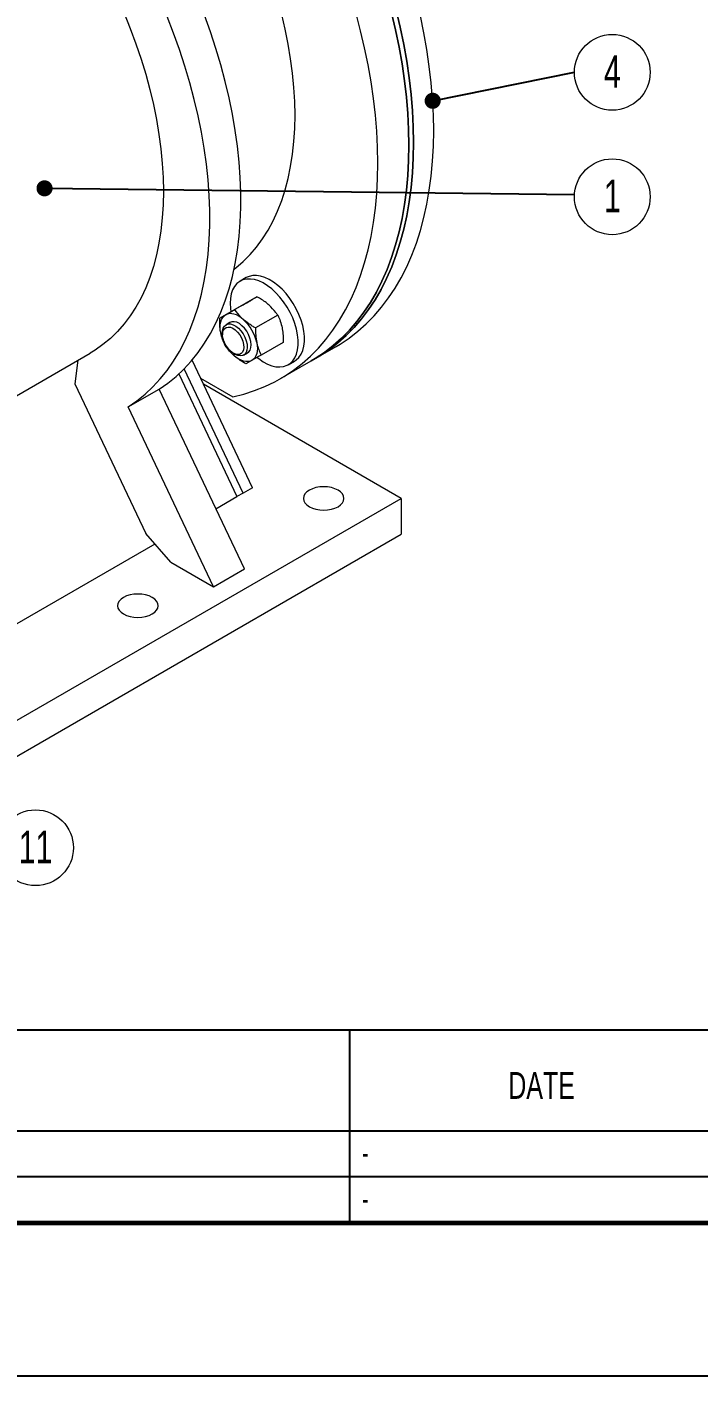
# Model space of a CAD drawing. Header units: millimetres. Extents: x -9396 to 24219, y -4763 to 12641.
# Drawn here: x 845.5 to 1064.3, y -1075.2 to -635.3 of the extents above; entities that cross this region are included whole.
import ezdxf

# ---------------------------------------------------------------- set-up
doc = ezdxf.new("R2010")
doc.units = ezdxf.units.MM
doc.header["$LTSCALE"] = 1000
doc.header["$MEASUREMENT"] = 0
doc.linetypes.add('SLD-Solid', pattern=[0])
for name, color, linetype in [('dim', 1, 'Continuous'), ('FRAME', 179, 'SLD-Solid'), ('Frame-title', 6, 'Continuous'), ('text', 7, 'Continuous'), ('text-title', 7, 'Continuous')]:
    doc.layers.add(name, color=color, linetype=linetype)
doc.styles.add('SLDTEXTSTYLE1', font='TXT', dxfattribs={"width": 0.695402})
doc.styles.add('SLDTEXTSTYLE2', font='TXT', dxfattribs={"width": 0.7})
doc.styles.get("Standard").update_dxf_attribs({"font": 'romans.shx'})
doc.dimstyles.new('ISO-25', dxfattribs={"dimtxt": 2.5, "dimasz": 2.5, "dimexe": 1.25, "dimexo": 0.625, "dimtad": 1, "dimtxsty": 'Standard', "dimcen": 2.5, "dimadec": 0, "dimazin": 0, "dimtfac": 1, "dimtmove": 0, "dimatfit": 3, "dimfxl": 0, "dimarcsym": 0})

# ---------------------------------------------------------------- blocks, each defined once
blk = doc.blocks.new('SW_NOTE_2')
at = {"color": 0, "linetype": 'SLD-Solid', "lineweight": 0}
blk.add_circle((2.466, -0.145), 2.471, dxfattribs=at)
at = {"color": 0, "linetype": 'Continuous', "lineweight": 0, "insert": (2.469, 0.964), "char_height": 2.117, "attachment_point": 2, "style": 'SLDTEXTSTYLE2'}
blk.add_mtext('1', dxfattribs=at)
blk = doc.blocks.new('SW_NOTE_5')
at = {"color": 0, "linetype": 'SLD-Solid', "lineweight": 0}
blk.add_circle((2.471, -0.02), 2.471, dxfattribs=at)
at = {"color": 0, "linetype": 'Continuous', "lineweight": 0, "insert": (2.473, 1.089), "char_height": 2.117, "attachment_point": 2, "style": 'SLDTEXTSTYLE2'}
blk.add_mtext('4', dxfattribs=at)
blk = doc.blocks.new('SW_NOTE_8')
at = {"color": 0, "linetype": 'SLD-Solid', "lineweight": 0}
blk.add_circle((1.737, -1.757), 2.471, dxfattribs=at)
at = {"color": 0, "linetype": 'Continuous', "lineweight": 0, "insert": (1.742, -0.648), "char_height": 2.1167, "attachment_point": 2, "style": 'SLDTEXTSTYLE2'}
blk.add_mtext('11', dxfattribs=at)
blk = doc.blocks.new('A$C1A1C7678')
at = {"layer": 'FRAME', "color": 7, "linetype": 'SLD-Solid', "lineweight": 15}
for p, q in [((324.28, 219.26), (322.26, 218.09)), ((327.78, 213.02), (320.59, 208.87)), ((322.82, 210.19), (315.62, 206.03)), ((334.54, 207.01), (327.34, 202.85)), ((318.98, 204.66), (317.72, 203.93)), ((316.54, 201.31), (316.54, 200.67)), ((336.33, 198.16), (329.13, 194.01)), ((214.18, 160.46), (273.38, 194.64)), ((320.02, 194.64), (320.57, 194.31)), ((323.43, 194.03), (324.69, 194.76)), ((347.02, 193.03), (353.58, 196.82)), ((269.37, 192.32), (268.44, 184.68)), ((323.27, 149.04), (304.07, 189.57)), ((326.3, 150.79), (306.61, 192.34)), ((335.4, 186.33), (345.5, 192.16)), ((337.97, 190.88), (339.99, 192.05)), ((345.5, 192.16), (347.02, 193.03)), ((302.3, 187.87), (321.25, 147.88)), ((309.37, 186.51), (319.9, 180.43)), ((268.44, 184.68), (291.59, 135.84)), ((285.8, 177.12), (295.9, 182.95)), ((323.69, 124.31), (295.9, 182.95)), ((374.79, 147.29), (310.33, 184.5)), ((313.59, 118.48), (285.8, 177.12)), ((326.3, 150.79), (323.27, 149.04)), ((167.74, 27.76), (374.79, 147.29)), ((314.4, 143.92), (321.25, 147.88)), ((323.27, 149.04), (321.25, 147.88)), ((374.79, 147.29), (374.79, 135.62)), ((167.74, 16.1), (374.79, 135.62)), ((208.35, 82.7), (294.53, 132.45)), ((299.67, 126.51), (291.59, 135.84)), ((299.67, 126.51), (313.59, 118.48)), ((313.59, 118.48), (323.69, 124.31))]:
    blk.add_line(p, q, dxfattribs=at)
at = {"layer": 'FRAME', "color": 7, "linetype": 'SLD-Solid', "lineweight": 15, "flags": 128}
for points in [[(353.58, 196.82), (354.85, 197.58), (357.84, 199.57), (360.69, 201.77), (363.42, 204.18), (365.99, 206.8), (368.43, 209.62), (370.71, 212.64), (372.84, 215.85), (374.81, 219.24), (376.62, 222.82), (378.27, 226.57), (379.75, 230.49), (381.06, 234.58), (382.21, 238.82), (383.17, 243.2), (383.97, 247.73), (384.59, 252.4), (385.03, 257.19), (385.3, 262.1), (385.39, 267.12), (385.3, 272.24), (385.03, 277.46), (384.59, 282.76), (383.97, 288.15), (383.17, 293.59), (382.21, 299.1), (381.06, 304.66), (379.75, 310.26), (378.27, 315.89), (376.62, 321.55), (374.81, 327.21), (372.84, 332.88), (370.71, 338.55), (368.43, 344.2), (365.99, 349.83), (363.42, 355.43), (360.69, 360.98), (357.84, 366.49), (354.85, 371.93), (353.59, 374.13)], [(345.51, 369.47), (346.77, 367.26), (349.76, 361.82), (352.62, 356.32), (355.34, 350.76), (357.91, 345.17), (360.35, 339.54), (362.63, 333.89), (364.76, 328.22), (366.73, 322.55), (368.54, 316.88), (370.19, 311.23), (371.67, 305.6), (372.98, 300), (374.13, 294.44), (375.1, 288.93), (375.89, 283.48), (376.51, 278.1), (376.95, 272.8), (377.22, 267.58), (377.31, 262.46), (377.22, 257.43), (376.95, 252.52), (376.51, 247.73), (375.89, 243.07), (375.1, 238.54), (374.13, 234.15), (372.98, 229.91), (371.67, 225.83), (370.19, 221.91), (368.54, 218.16), (366.73, 214.58), (364.76, 211.18), (362.63, 207.97), (360.35, 204.96), (357.91, 202.14), (355.34, 199.52), (352.62, 197.1), (349.76, 194.9), (346.77, 192.91), (345.5, 192.16)], [(345.5, 192.16), (346.77, 192.91), (349.76, 194.9), (352.62, 197.1), (355.34, 199.52), (357.91, 202.14), (360.35, 204.96), (362.63, 207.97), (364.76, 211.18), (366.73, 214.58), (368.54, 218.16), (370.19, 221.91), (371.67, 225.83), (372.98, 229.91), (374.13, 234.15), (375.1, 238.54), (375.89, 243.07), (376.51, 247.73), (376.95, 252.52), (377.22, 257.43), (377.31, 262.46), (377.22, 267.58), (376.95, 272.8), (376.51, 278.1), (375.89, 283.48), (375.1, 288.93), (374.13, 294.44), (372.98, 300), (371.67, 305.6), (370.19, 311.23), (368.54, 316.88), (366.73, 322.55), (364.76, 328.22), (362.63, 333.89), (360.35, 339.54), (357.91, 345.17), (355.34, 350.76), (352.62, 356.32), (349.76, 361.82), (346.77, 367.26), (345.51, 369.47)], [(347.02, 370.34), (348.28, 368.14), (351.27, 362.7), (354.13, 357.19), (356.85, 351.64), (359.43, 346.04), (361.86, 340.41), (364.14, 334.76), (366.27, 329.09), (368.24, 323.42), (370.06, 317.76), (371.7, 312.1), (373.18, 306.47), (374.5, 300.87), (375.64, 295.31), (376.61, 289.8), (377.41, 284.36), (378.03, 278.98), (378.47, 273.67), (378.74, 268.45), (378.83, 263.33), (378.74, 258.31), (378.47, 253.4), (378.03, 248.61), (377.41, 243.94), (376.61, 239.41), (375.64, 235.03), (374.5, 230.79), (373.18, 226.7), (371.7, 222.78), (370.06, 219.03), (368.24, 215.45), (366.27, 212.06), (364.14, 208.85), (361.86, 205.83), (359.43, 203.01), (356.85, 200.39), (354.13, 197.98), (351.27, 195.78), (348.28, 193.79), (347.02, 193.03)], [(347.02, 193.03), (348.28, 193.79), (351.27, 195.78), (354.13, 197.98), (356.85, 200.39), (359.43, 203.01), (361.86, 205.83), (364.14, 208.85), (366.27, 212.06), (368.24, 215.45), (370.06, 219.03), (371.7, 222.78), (373.18, 226.7), (374.5, 230.79), (375.64, 235.03), (376.61, 239.41), (377.41, 243.94), (378.03, 248.61), (378.47, 253.4), (378.74, 258.31), (378.83, 263.33), (378.74, 268.45), (378.47, 273.67), (378.03, 278.98), (377.41, 284.36), (376.61, 289.8), (375.64, 295.31), (374.5, 300.87), (373.18, 306.47), (371.7, 312.1), (370.06, 317.76), (368.24, 323.42), (366.27, 329.09), (364.14, 334.76), (361.86, 340.41), (359.43, 346.04), (356.85, 351.64), (354.13, 357.19), (351.27, 362.7), (348.28, 368.14), (347.02, 370.34)], [(319.9, 180.43), (323.48, 181.31), (326.95, 182.42), (330.31, 183.75), (333.55, 185.31), (336.67, 187.08), (339.66, 189.07), (342.52, 191.27), (345.24, 193.69), (347.81, 196.31), (350.25, 199.13), (352.53, 202.14), (354.66, 205.35), (356.63, 208.75), (358.44, 212.33), (360.09, 216.08), (361.57, 220), (362.88, 224.08), (364.03, 228.32), (365, 232.71), (365.79, 237.24), (366.41, 241.9), (366.86, 246.69), (367.12, 251.6), (367.21, 256.63), (367.12, 261.75), (366.86, 266.97), (366.41, 272.27), (365.79, 277.65), (365, 283.1), (364.03, 288.61), (362.88, 294.17), (361.57, 299.77), (360.09, 305.4), (358.44, 311.05), (356.63, 316.72), (354.66, 322.39), (352.53, 328.06), (350.25, 333.71), (347.81, 339.34), (345.24, 344.93), (342.52, 350.49), (339.66, 355.99), (336.67, 361.43), (335.41, 363.64)], [(295.9, 182.95), (298.73, 184.9), (301.42, 187.08), (303.96, 189.46), (306.36, 192.06), (308.61, 194.86), (310.7, 197.86), (312.63, 201.05), (314.4, 204.43), (316, 207.99), (317.43, 211.72), (318.69, 215.62), (319.77, 219.69), (320.68, 223.9), (321.4, 228.26), (321.95, 232.75), (322.31, 237.37), (322.5, 242.12), (322.5, 246.97), (322.31, 251.92), (321.95, 256.96), (321.4, 262.08), (320.68, 267.28), (319.77, 272.54), (318.69, 277.85), (317.43, 283.21), (316, 288.59), (314.4, 294), (312.63, 299.42), (310.7, 304.84), (308.61, 310.26), (306.36, 315.65), (303.96, 321.02), (301.42, 326.35), (298.73, 331.62), (295.9, 336.84)], [(285.8, 177.12), (288.63, 179.07), (291.32, 181.25), (293.86, 183.63), (296.26, 186.23), (298.51, 189.03), (300.6, 192.03), (302.53, 195.22), (304.3, 198.6), (305.9, 202.16), (307.33, 205.89), (308.59, 209.79), (309.67, 213.86), (310.58, 218.07), (311.3, 222.43), (311.85, 226.92), (312.21, 231.54), (312.4, 236.29), (312.4, 241.14), (312.21, 246.09), (311.85, 251.13), (311.3, 256.25), (310.58, 261.45), (309.67, 266.71), (308.59, 272.02), (307.33, 277.38), (305.9, 282.76), (304.3, 288.17), (302.53, 293.59), (300.6, 299.01), (298.51, 304.43), (296.26, 309.82), (293.86, 315.19), (291.32, 320.52), (288.63, 325.79), (285.8, 331.01)], [(340.19, 272.22), (340.1, 276.69), (339.84, 281.25), (339.39, 285.89), (338.76, 290.61), (337.96, 295.39), (336.99, 300.22), (335.84, 305.09), (334.52, 310), (333.04, 314.93), (331.39, 319.86), (329.58, 324.8), (327.62, 329.72), (325.74, 334.1)], [(273.38, 327.83), (275, 324.97), (277.59, 320.16), (280.03, 315.3), (282.33, 310.4), (284.48, 305.46), (286.48, 300.49), (288.32, 295.51), (289.99, 290.53), (291.5, 285.55), (292.84, 280.6), (294.01, 275.68), (295, 270.8), (295.82, 265.97), (296.45, 261.21), (296.91, 256.52), (297.18, 251.92), (297.27, 247.41), (297.18, 243.01), (296.9, 238.72), (296.45, 234.56), (295.81, 230.54), (294.99, 226.65), (294, 222.92), (292.83, 219.35), (291.49, 215.94), (289.97, 212.72), (288.29, 209.67), (286.45, 206.82), (284.45, 204.16), (282.3, 201.71), (280, 199.46), (277.55, 197.42), (274.97, 195.61), (273.38, 194.64)], [(320.31, 222.08), (320.84, 222.48), (323.24, 224.53), (325.51, 226.78), (327.62, 229.24), (329.58, 231.9), (331.39, 234.75), (333.04, 237.78), (334.52, 240.99), (335.84, 244.38), (336.99, 247.93), (337.96, 251.63), (338.76, 255.49), (339.39, 259.48), (339.84, 263.61), (340.1, 267.86), (340.19, 272.22)], [(339.99, 192.05), (340.6, 192.45), (341.45, 193.28), (342.15, 194.31), (342.68, 195.53), (343.04, 196.91), (343.23, 198.43), (343.23, 200.08), (343.04, 201.81), (342.68, 203.61), (342.15, 205.44), (341.45, 207.28), (340.6, 209.09), (339.61, 210.84), (338.49, 212.51), (337.28, 214.06), (335.98, 215.48), (334.61, 216.73), (333.21, 217.81), (331.78, 218.68), (330.37, 219.34), (328.98, 219.78), (327.64, 219.98), (326.38, 219.95), (325.21, 219.68), (324.28, 219.26)], [(327.88, 193.21), (328.35, 192.85), (329.76, 191.87), (331.19, 191.1), (332.59, 190.55), (333.96, 190.23), (335.26, 190.15), (336.47, 190.3), (337.59, 190.68), (338.58, 191.29), (339.43, 192.11), (340.13, 193.14), (340.66, 194.36), (341.02, 195.74), (341.21, 197.27), (341.21, 198.91), (341.02, 200.65), (340.66, 202.44), (340.13, 204.28), (339.43, 206.11), (338.58, 207.92), (337.59, 209.67), (336.47, 211.34), (335.26, 212.9), (333.96, 214.31), (332.59, 215.57), (331.19, 216.64), (329.76, 217.52), (328.35, 218.18), (326.96, 218.61), (325.62, 218.82), (324.36, 218.78), (323.19, 218.52), (322.14, 218.02), (321.22, 217.3), (320.44, 216.37), (319.82, 215.25), (319.37, 213.95), (319.1, 212.49), (319.01, 210.9), (319.01, 210.9)], [(315.98, 201.3), (315.83, 202.28), (315.78, 203.22), (315.83, 204.11), (315.99, 204.91), (316.24, 205.63), (316.6, 206.25), (317.04, 206.75), (317.56, 207.14)], [(323.42, 205.55), (322.64, 206.18), (321.85, 206.7), (321.06, 207.09), (320.28, 207.37), (319.53, 207.51), (318.82, 207.52), (318.16, 207.39), (317.56, 207.14)], [(319.01, 210.9), (319.1, 209.21), (319.25, 208.12)], [(316.54, 201.31), (316.57, 201.91), (316.78, 202.77), (317.17, 203.45), (317.72, 203.92), (318.4, 204.17), (319.18, 204.16), (320.03, 203.92), (320.9, 203.44), (321.76, 202.76), (322.56, 201.9), (323.27, 200.9), (323.85, 199.81), (324.28, 198.69), (324.54, 197.57), (324.61, 196.53), (324.61, 196.53)], [(323.5, 196.54), (323.39, 195.68), (323.09, 194.99), (322.63, 194.49), (322.03, 194.21), (321.32, 194.18), (320.53, 194.38), (319.73, 194.82), (318.93, 195.46), (318.2, 196.28), (317.56, 197.22), (317.06, 198.24), (316.72, 199.29), (316.55, 200.3), (316.57, 201.22), (316.78, 202), (317.16, 202.61), (317.7, 203), (318.36, 203.15), (319.11, 203.07), (319.91, 202.74), (320.71, 202.2), (321.48, 201.46), (322.17, 200.58), (322.75, 199.59), (323.17, 198.55), (323.43, 197.52), (323.5, 196.54)], [(322.89, 203.6), (322.03, 204.26), (321.16, 204.7), (320.32, 204.91), (319.55, 204.87), (318.98, 204.66)], [(324.69, 194.76), (325.07, 195.04), (325.51, 195.65), (325.79, 196.45), (325.88, 197.41), (325.78, 198.46), (325.49, 199.58), (325.04, 200.71), (324.43, 201.78), (323.71, 202.76), (322.89, 203.6)], [(327.69, 198.12), (327.85, 197.13), (327.9, 196.19), (327.84, 195.31), (327.69, 194.5), (327.43, 193.78), (327.08, 193.17), (326.64, 192.66), (326.11, 192.28)], [(326.11, 192.28), (325.51, 192.02), (324.85, 191.9), (324.14, 191.91), (323.39, 192.05), (322.61, 192.32), (321.82, 192.72), (321.03, 193.24), (320.25, 193.87)], [(324.61, 196.53), (324.5, 195.59), (324.2, 194.82), (323.73, 194.24), (323.11, 193.88), (322.37, 193.76), (321.55, 193.89), (320.69, 194.25), (320.57, 194.31)], [(344.87, 144.59), (345.87, 144.12), (347.01, 143.76), (348.25, 143.55), (349.54, 143.47), (350.82, 143.55), (352.06, 143.76), (353.21, 144.12), (354.21, 144.59), (355.03, 145.17), (355.64, 145.83), (356.02, 146.54), (356.14, 147.29), (356.02, 148.03), (355.64, 148.75), (355.03, 149.41), (354.21, 149.98), (353.21, 150.46), (352.06, 150.81), (350.82, 151.03), (349.54, 151.1), (348.25, 151.03), (347.01, 150.81), (345.87, 150.46), (344.87, 149.98), (344.04, 149.41), (343.43, 148.75), (343.06, 148.03), (342.93, 147.29), (343.06, 146.54), (343.43, 145.83), (344.04, 145.17), (344.87, 144.59)], [(293.61, 115), (292.61, 115.48), (291.47, 115.83), (290.23, 116.04), (288.94, 116.12), (287.65, 116.04), (286.41, 115.83), (285.27, 115.48), (284.27, 115), (283.45, 114.42), (282.84, 113.76), (282.46, 113.05), (282.33, 112.3), (282.46, 111.56), (282.84, 110.85), (283.45, 110.19), (284.27, 109.61), (285.27, 109.13), (286.41, 108.78), (287.65, 108.56), (288.94, 108.49), (290.23, 108.56), (291.47, 108.78), (292.61, 109.13), (293.61, 109.61), (294.43, 110.19), (295.04, 110.85), (295.42, 111.56), (295.54, 112.3), (295.42, 113.05), (295.04, 113.76), (294.43, 114.42), (293.61, 115)]]:
    blk.add_lwpolyline(points, dxfattribs=at)
at = {"layer": 'FRAME', "color": 7, "linetype": 'SLD-Solid', "lineweight": 15}
for centre, start, end in [((313.94, 195.15), 12.186, 47.6405), ((329.74, 204.27), 192.186, 227.6405)]:
    blk.add_arc(centre, 14.07, start, end, dxfattribs=at)
for points, knots in [([(322.82, 210.19), (323.38, 210.5), (324.5, 211.14), (325.39, 211.66), (325.85, 211.92)], [0, 0, 0, 0, 0.495458, 1, 1, 1, 1]), ([(325.85, 211.92), (325.9, 211.95), (326.34, 212.2), (327.07, 212.61), (327.54, 212.88), (327.78, 213.02)], [0, 0, 0, 0, 0.070099, 0.530789, 1, 1, 1, 1]), ([(331.7, 210.33), (331.39, 210.6), (330.21, 211.6), (328.81, 212.42), (327.78, 213.02)], [0, 0, 0, 0, 0.268634, 1, 1, 1, 1]), ([(315.62, 206.03), (315.88, 206.17), (316.38, 206.46), (317.17, 206.91), (317.56, 207.14)], [0, 0, 0, 0, 0.495458, 1, 1, 1, 1]), ([(317.56, 207.14), (317.62, 207.17), (318.07, 207.43), (319.03, 207.97), (320.06, 208.57), (320.59, 208.87)], [0, 0, 0, 0, 0.070099, 0.530789, 1, 1, 1, 1]), ([(323.42, 205.55), (323.12, 205.83), (322.01, 206.86), (321.19, 208.02), (320.59, 208.87)], [0, 0, 0, 0, 0.268634, 1, 1, 1, 1]), ([(334.54, 207.01), (334.34, 207.31), (333.55, 208.47), (332.49, 209.54), (331.7, 210.33)], [0, 0, 0, 0, 0.257551, 1, 1, 1, 1]), ([(334.54, 207.01), (334.84, 206.38), (335.43, 205.11), (335.79, 203.64), (335.98, 202.9)], [0, 0, 0, 0, 0.495458, 1, 1, 1, 1]), ([(315.98, 201.3), (315.96, 201.4), (315.8, 202.2), (315.62, 203.76), (315.62, 205.27), (315.62, 206.03)], [0, 0, 0, 0, 0.070099, 0.530789, 1, 1, 1, 1]), ([(327.34, 202.85), (326.97, 203.06), (325.56, 203.86), (324.33, 204.83), (323.42, 205.55)], [0, 0, 0, 0, 0.257551, 1, 1, 1, 1]), ([(327.34, 202.85), (327.33, 202.05), (327.32, 200.42), (327.57, 198.89), (327.69, 198.12)], [0, 0, 0, 0, 0.495458, 1, 1, 1, 1]), ([(335.98, 202.9), (336, 202.79), (336.15, 202), (336.34, 200.43), (336.33, 198.93), (336.33, 198.16)], [0, 0, 0, 0, 0.070099, 0.530789, 1, 1, 1, 1]), ([(317.42, 197.18), (317.12, 197.82), (316.52, 199.09), (316.16, 200.56), (315.98, 201.3)], [0, 0, 0, 0, 0.495458, 1, 1, 1, 1]), ([(327.69, 198.12), (327.72, 198.01), (327.88, 197.22), (328.3, 195.8), (328.85, 194.61), (329.13, 194.01)], [0, 0, 0, 0, 0.070099, 0.530789, 1, 1, 1, 1]), ([(320.25, 193.87), (319.95, 194.15), (318.84, 195.18), (318.02, 196.34), (317.42, 197.18)], [0, 0, 0, 0, 0.2686336, 1, 1, 1, 1]), ([(324.17, 191.17), (323.81, 191.38), (322.39, 192.18), (321.16, 193.15), (320.25, 193.87)], [0, 0, 0, 0, 0.257551, 1, 1, 1, 1]), ([(329.13, 194.01), (328.58, 193.69), (327.46, 193.05), (326.56, 192.54), (326.11, 192.28)], [0, 0, 0, 0, 0.495458, 1, 1, 1, 1]), ([(326.11, 192.28), (326.05, 192.25), (325.61, 191.99), (324.89, 191.58), (324.41, 191.31), (324.17, 191.17)], [0, 0, 0, 0, 0.0700986, 0.5307888, 1, 1, 1, 1])]:
    blk.add_open_spline(points, degree=3, knots=knots, dxfattribs=at)
at = {"layer": 'FRAME', "color": 7, "linetype": 'Continuous', "lineweight": 0, "xscale": 4.999042477412902, "yscale": 4.999042477412902, "zscale": 4.999042477412902}
for name, p in [('SW_NOTE_5', (431.27, 286.3)), ('SW_NOTE_2', (431.3, 246.35))]:
    blk.add_blockref(name, p, dxfattribs=at)
at = {"layer": 'text', "color": 7, "linetype": 'SLD-Solid', "lineweight": 0, "xscale": 4.999042477412902, "yscale": 4.999042477412902, "zscale": 4.999042477412902}
blk.add_blockref('SW_NOTE_8', (246.88, 42.18), dxfattribs=at)
at = {"layer": 'text', "color": 7, "linetype": 'SLD-Solid', "lineweight": 0}
for points in [[(385.07, 276.92), (431.27, 286.3)], [(258.52, 248.38), (431.3, 246.35)]]:
    blk.add_leader(points, dimstyle='ISO-25', override={"dimscale": 6, "dimasz": 3.5, "dimdec": 0, "dimdsep": 46, "dimclrd": 256, "dimclre": 256, "dimclrt": 7, "dimadec": 2, "dimldrblk": 'DotSmall'}, dxfattribs=at)

msp = doc.modelspace()

# ---------------------------------------------------------------- linework, layer by layer
at = {"layer": 'Frame-title', "color": 4}
for p, q in [((1075.68, -962.44), (455.8, -962.44)), ((950.71, -962.44), (950.71, -1025.16)), ((455.8, -995.17), (1075.68, -995.17)), ((455.8, -1010.16), (1075.68, -1010.16)), ((455.8, -1025.16), (1075.68, -1025.16)), ((455.8, -1025.16), (1075.68, -1025.16))]:
    msp.add_line(p, q, dxfattribs=at)
at = {"layer": 'Frame-title', "lineweight": 60}
msp.add_line((-174.08, -1025.16), (1725.56, -1025.16), dxfattribs=at)
at = {"layer": 'Frame-title', "color": 179}
msp.add_line((1825.54, -1075.15), (-274.06, -1075.15), dxfattribs=at)

# ---------------------------------------------------------------- block references
at = {"layer": 'dim', "ltscale": 5}
msp.add_blockref('A$C1A1C7678', (592.73, -936.33), dxfattribs=at)

# ---------------------------------------------------------------- texts
at = {"layer": 'text-title', "style": 'SLDTEXTSTYLE1'}
for s, insert, char_height, attachment_point in [('DATE', (1013.31, -976.04), 8.748, 2), ('-', (954.74, -998.91), 7, 1), ('-', (954.74, -1013.91), 7, 1)]:
    msp.add_mtext(s, dxfattribs=dict(at, insert=insert, char_height=char_height, attachment_point=attachment_point))

doc.saveas('drawing.dxf')
